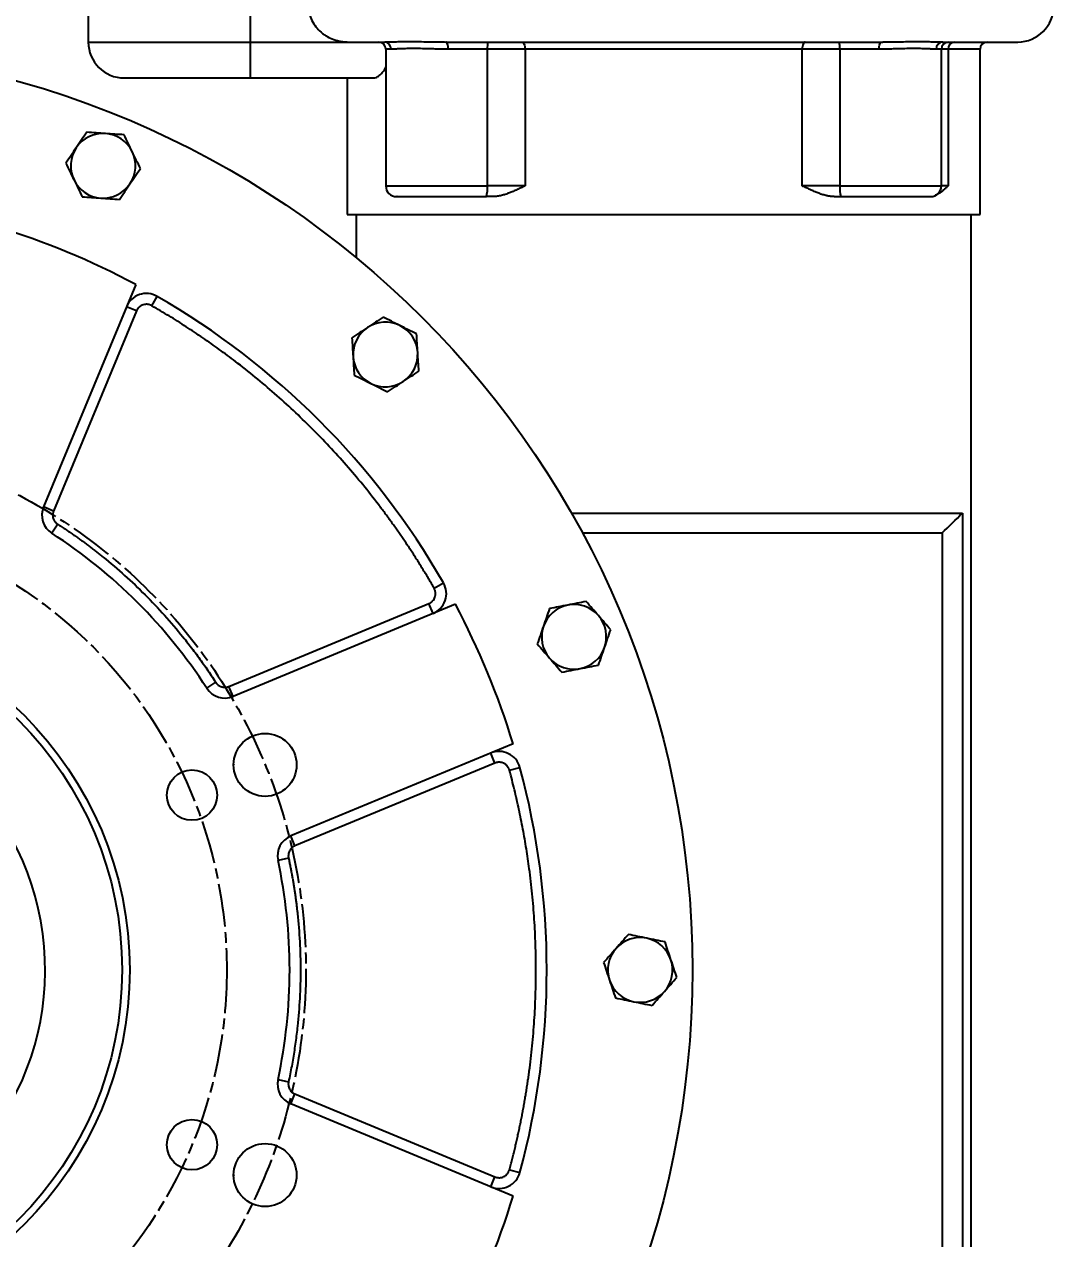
# Model space of a CAD drawing. Header units: millimetres. Extents: x 2003 to 4439, y 563 to 2285.
# Drawn here: x 3494.3 to 3780.7, y 1291.7 to 1629.3 of the extents above; entities that cross this region are included whole.
import ezdxf

# ---------------------------------------------------------------- set-up
doc = ezdxf.new("R2010")
doc.units = ezdxf.units.MM
doc.linetypes.add('AM_ISO08W050', pattern=[18, 12, -1.5, 3, -1.5])
doc.layers.add('AM_5', color=3, linetype='Continuous', lineweight=25)
doc.layers.add('AM_7', color=4, linetype='AM_ISO08W050', lineweight=25)
doc.styles.add('SLDTEXTSTYLE1', font='txt.shx', dxfattribs={"width": 0.7, "bigfont": 'gbcbig.shx'})
doc.dimstyles.new('SLDDIMSTYLE12$3', dxfattribs={"dimtxt": 12, "dimasz": 10, "dimexe": 0, "dimexo": 0.0625, "dimgap": 0.875, "dimtad": 1, "dimdec": 1, "dimlfac": 1.8, "dimrnd": 1e-09, "dimzin": 12, "dimdsep": 46, "dimtxsty": 'SLDTEXTSTYLE1', "dimcen": 0.09, "dimdle": 8.16, "dimclrd": 3, "dimclre": 3, "dimadec": 0, "dimazin": 3, "dimtfac": 1, "dimtdec": 1, "dimtofl": 0, "dimtmove": 0, "dimatfit": 3, "dimfxl": 0, "dimfrac": 2, "dimtolj": 1, "dimlwd": 5, "dimlwe": 5, "dimarcsym": 0})

# ---------------------------------------------------------------- blocks, each defined once
blk = doc.blocks.new('*D64')
at = {"layer": 'AM_5', "color": 3, "linetype": 'Continuous', "lineweight": 5, "transparency": 16777216}
blk.add_line((3264.2, 1650.61), (3293.27, 1598.8), dxfattribs=at)
at = {"layer": 'AM_5', "color": 3, "lineweight": 5, "transparency": 16777216}
for p, q in [((3423.57, 1366.38), (3423.75, 1366.38)), ((3423.66, 1366.29), (3423.66, 1366.47))]:
    blk.add_line(p, q, dxfattribs=at)
at = {"layer": 'AM_5', "color": 3, "transparency": 16777216}
blk.add_solid([(3294.72, 1599.62), (3291.81, 1597.99), (3298.16, 1590.08)], dxfattribs=at)
at = {"layer": 'Defpoints', "color": 0, "transparency": 16777216}
for p in [(3298.16, 1590.08), (3549.17, 1142.68)]:
    blk.add_point(p, dxfattribs=at)
at = {"layer": 'AM_5', "color": 0, "transparency": 16777216, "insert": (3277.47, 1641), "char_height": 12, "attachment_point": 5, "rotation": 299.2944, "style": 'SLDTEXTSTYLE1'}
blk.add_mtext('\\A1;∅513', dxfattribs=at)
blk = doc.blocks.new('*D65')
at = {"layer": 'AM_5', "color": 3, "linetype": 'Continuous', "lineweight": 5, "transparency": 16777216}
blk.add_line((3207.09, 1606.11), (3317.07, 1484.37), dxfattribs=at)
at = {"layer": 'AM_5', "color": 3, "lineweight": 5, "transparency": 16777216}
for p, q in [((3423.57, 1366.38), (3423.75, 1366.38)), ((3423.66, 1366.29), (3423.66, 1366.47))]:
    blk.add_line(p, q, dxfattribs=at)
at = {"layer": 'AM_5', "color": 3, "transparency": 16777216}
blk.add_solid([(3318.31, 1485.48), (3315.84, 1483.25), (3323.78, 1476.95)], dxfattribs=at)
at = {"layer": 'Defpoints', "color": 0, "transparency": 16777216}
for p in [(3323.78, 1476.95), (3523.55, 1255.82)]:
    blk.add_point(p, dxfattribs=at)
at = {"layer": 'AM_5', "color": 0, "transparency": 16777216, "insert": (3223.1, 1598.64), "char_height": 12, "attachment_point": 5, "rotation": 312.0952, "style": 'SLDTEXTSTYLE1'}
blk.add_mtext('\\A1;∅298', dxfattribs=at)
blk = doc.blocks.new('*D67')
at = {"layer": 'AM_5', "color": 3, "linetype": 'Continuous', "lineweight": 5, "transparency": 16777216}
blk.add_line((3110.86, 1469.12), (3293.5, 1409.13), dxfattribs=at)
at = {"layer": 'AM_5', "color": 3, "lineweight": 5, "transparency": 16777216}
for p, q in [((3423.57, 1366.38), (3423.75, 1366.38)), ((3423.66, 1366.29), (3423.66, 1366.47))]:
    blk.add_line(p, q, dxfattribs=at)
at = {"layer": 'AM_5', "color": 3, "transparency": 16777216}
blk.add_solid([(3294.02, 1410.72), (3292.98, 1407.55), (3303, 1406.01)], dxfattribs=at)
at = {"layer": 'Defpoints', "color": 0, "transparency": 16777216}
for p in [(3303, 1406.01), (3544.32, 1326.75)]:
    blk.add_point(p, dxfattribs=at)
at = {"layer": 'AM_5', "color": 0, "transparency": 16777216, "insert": (3128.47, 1470.58), "char_height": 12, "attachment_point": 5, "rotation": 341.8171, "style": 'SLDTEXTSTYLE1'}
blk.add_mtext('\\A1;∅254', dxfattribs=at)

msp = doc.modelspace()

# ---------------------------------------------------------------- linework, layer by layer
at = {"color": 7, "linetype": 'Continuous', "lineweight": 25}
for p, q in [((3512.163, 1706.383), (3512.163, 1624.383)), ((3557.163, 1706.383), (3557.163, 1624.383)), ((3512.163, 1624.383), (3557.163, 1624.383)), ((3557.163, 1624.383), (3584.543, 1624.383)), ((3557.163, 1624.383), (3557.163, 1614.383)), ((3594.898, 1622.383), (3594.898, 1584.383)), ((3596.377, 1622.383), (3594.898, 1622.383)), ((3623.142, 1622.383), (3612.254, 1622.383)), ((3633.626, 1622.383), (3623.142, 1622.383)), ((3623.142, 1584.383), (3623.142, 1622.383)), ((3710.7, 1622.383), (3633.626, 1622.383)), ((3633.626, 1622.383), (3633.626, 1584.383)), ((3710.7, 1584.383), (3710.7, 1622.383)), ((3721.184, 1622.383), (3710.7, 1622.383)), ((3732.072, 1622.383), (3721.184, 1622.383)), ((3721.184, 1622.383), (3721.184, 1584.383)), ((3749.428, 1622.383), (3747.949, 1622.383)), ((3749.428, 1584.383), (3749.428, 1622.383)), ((3751.276, 1622.383), (3749.428, 1622.383)), ((3751.276, 1622.383), (3751.276, 1584.383)), ((3760.163, 1622.383), (3751.276, 1622.383)), ((3760.163, 1576.383), (3760.163, 1622.383)), ((3557.163, 1614.383), (3591.422, 1614.383)), ((3584.163, 1614.383), (3584.163, 1576.383)), ((3594.898, 1584.383), (3623.142, 1584.383)), ((3633.626, 1584.383), (3623.142, 1584.383)), ((3721.184, 1584.383), (3710.7, 1584.383)), ((3721.184, 1584.383), (3749.428, 1584.383)), ((3751.276, 1584.383), (3749.428, 1584.383)), ((3584.163, 1576.383), (3760.163, 1576.383)), ((3586.663, 1576.383), (3586.663, 1564.431)), ((3757.663, 1156.383), (3757.663, 1576.383)), ((3525.332, 1556.959), (3499.724, 1495.134)), ((3529.799, 1551.056), (3531.294, 1553.657)), ((3525.532, 1549.603), (3522.761, 1550.751)), ((3525.532, 1549.603), (3502.495, 1493.986)), ((3502.495, 1493.986), (3499.724, 1495.134)), ((3646.515, 1493.383), (3755.291, 1493.383)), ((3755.291, 1493.383), (3755.291, 1239.383)), ((3503.64, 1490.317), (3502.014, 1487.797)), ((3649.561, 1487.883), (3749.622, 1487.883)), ((3749.622, 1487.883), (3749.622, 1244.883)), ((3608.336, 1472.519), (3610.937, 1474.014)), ((3551.266, 1445.215), (3606.883, 1468.252)), ((3614.239, 1468.052), (3552.414, 1442.444)), ((3608.031, 1465.481), (3606.883, 1468.252)), ((3545.077, 1444.733), (3547.598, 1446.36)), ((3552.414, 1442.444), (3551.266, 1445.215)), ((3630.312, 1429.249), (3568.487, 1403.641)), ((3625.252, 1423.906), (3624.104, 1426.678)), ((3552.427, 1423.653), (3552.587, 1423.286)), ((3625.252, 1423.906), (3569.635, 1400.869)), ((3629.296, 1421.917), (3632.192, 1422.699)), ((3569.635, 1400.869), (3568.487, 1403.641)), ((3567.851, 1397.465), (3564.918, 1396.833)), ((3564.918, 1335.932), (3567.851, 1335.3)), ((3568.487, 1329.125), (3569.635, 1331.896)), ((3569.635, 1331.896), (3625.252, 1308.859)), ((3630.312, 1303.516), (3568.487, 1329.125)), ((3629.296, 1310.849), (3632.192, 1310.066)), ((3552.601, 1309.513), (3552.416, 1309.087)), ((3624.104, 1306.088), (3625.252, 1308.859))]:
    msp.add_line(p, q, dxfattribs=at)
at = {"color": 7, "linetype": 'Continuous', "lineweight": 25, "flags": 128}
for points in [[(3612.254, 1622.383), (3612.241, 1622.773), (3612.203, 1623.148), (3612.141, 1623.494), (3612.059, 1623.797), (3611.958, 1624.046), (3611.843, 1624.23), (3611.718, 1624.344), (3611.589, 1624.383)], [(3632.75, 1624.383), (3632.921, 1624.344), (3633.085, 1624.23), (3633.237, 1624.046), (3633.369, 1623.797), (3633.478, 1623.494), (3633.559, 1623.148), (3633.609, 1622.773), (3633.626, 1622.383)], [(3711.575, 1624.383), (3711.405, 1624.344), (3711.24, 1624.23), (3711.089, 1624.046), (3710.956, 1623.797), (3710.847, 1623.494), (3710.766, 1623.148), (3710.716, 1622.773), (3710.7, 1622.383)], [(3732.072, 1622.383), (3732.085, 1622.773), (3732.123, 1623.148), (3732.184, 1623.494), (3732.267, 1623.797), (3732.368, 1624.046), (3732.483, 1624.23), (3732.607, 1624.344), (3732.737, 1624.383)]]:
    msp.add_lwpolyline(points, dxfattribs=at)
at = {"color": 7, "linetype": 'Continuous', "lineweight": 25}
for centre, radius in [((3423.663, 1366.383), 256.5), ((3423.663, 1366.383), 100), ((3423.663, 1366.383), 97.899), ((3561.321, 1423.402), 8.75), ((3540.996, 1414.983), 7), ((3540.996, 1317.782), 7), ((3561.321, 1309.363), 8.75)]:
    msp.add_circle(centre, radius, dxfattribs=at)
for centre, radius, start, end in [((3770.663, 1634.383), 10, 270, 0), ((3522.163, 1624.383), 10, 180, 270), ((3592.898, 1622.383), 2, 0, 90), ((3594.432, 1622.438), 1.946, 358.37228, 88.27408), ((3629.064, 1622.879), 5.944, 165.34484, 184.78967), ((3715.261, 1622.879), 5.944, 355.21033, 14.65516), ((3749.894, 1622.438), 1.946, 91.72592, 181.62772), ((3751.428, 1622.383), 2, 90, 180), ((3753.181, 1622.478), 1.907, 93.20601, 182.88196), ((3762.163, 1622.383), 2, 90, 180), ((3516.272, 1589.961), 9, 85.9664, 145.9664), ((3516.272, 1589.961), 9, 25.9664, 85.9664), ((3516.272, 1589.961), 9, 145.9664, 205.9664), ((3516.272, 1589.961), 9, 325.9664, 25.9664), ((3516.272, 1589.961), 9, 205.9664, 265.9664), ((3516.272, 1589.961), 9, 265.9664, 325.9664), ((3597.898, 1584.383), 3, 180, 270), ((3614.257, 1583.638), 8.915, 345.34484, 4.78967), ((3730.068, 1583.638), 8.915, 175.21033, 194.65516), ((3746.428, 1584.383), 3, 270, 0), ((3423.663, 1366.383), 216, 61.92076, 73.07924), ((3528.304, 1548.455), 6, 60.11295, 157.5), ((3423.663, 1366.383), 216, 29.88705, 60.11295), ((3594.783, 1537.502), 9, 63.4664, 123.4664), ((3594.783, 1537.502), 9, 123.4664, 183.4664), ((3594.783, 1537.502), 9, 3.4664, 63.4664), ((3594.783, 1537.502), 9, 183.4664, 243.4664), ((3594.783, 1537.502), 9, 303.4664, 3.4664), ((3594.783, 1537.502), 9, 243.4664, 303.4664), ((3505.267, 1492.838), 6, 157.5, 237.16507), ((3423.663, 1366.383), 144.5, 32.83493, 57.16507), ((3605.735, 1471.024), 6, 292.5, 29.88705), ((3423.663, 1366.383), 216, 16.92076, 28.07924), ((3647.242, 1458.992), 9, 100.9664, 160.9664), ((3647.242, 1458.992), 9, 40.9664, 100.9664), ((3647.242, 1458.992), 9, 340.9664, 40.9664), ((3647.242, 1458.992), 9, 160.9664, 220.9664), ((3647.242, 1458.992), 9, 280.9664, 340.9664), ((3647.242, 1458.992), 9, 220.9664, 280.9664), ((3423.663, 1366.383), 76.5, 285.1554, 254.8446), ((3550.118, 1447.987), 6, 212.83493, 292.5), ((3626.4, 1421.134), 6, 15.11295, 112.5), ((3423.663, 1366.383), 216, 344.88705, 15.11295), ((3570.783, 1398.097), 6, 112.5, 192.16507), ((3423.663, 1366.383), 144.5, 347.83493, 12.16507), ((3665.663, 1366.383), 9, 78.4664, 138.4664), ((3665.663, 1366.383), 9, 18.4664, 78.4664), ((3665.663, 1366.383), 9, 138.4664, 198.4664), ((3665.663, 1366.383), 9, 318.4664, 18.4664), ((3665.663, 1366.383), 9, 198.4664, 258.4664), ((3665.663, 1366.383), 9, 258.4664, 318.4664), ((3570.783, 1334.668), 6, 167.83493, 247.5), ((3626.4, 1311.631), 6, 247.5, 344.88705), ((3423.663, 1366.383), 216, 331.92076, 343.07924)]:
    msp.add_arc(centre, radius, start, end, dxfattribs=at)
for points, knots in [([(3573.435, 1634.383), (3573.435, 1633.684), (3573.514, 1632.999), (3573.824, 1631.656), (3574.059, 1630.992), (3574.658, 1629.749), (3575.023, 1629.163), (3575.88, 1628.063), (3576.36, 1627.565), (3577.146, 1626.893), (3577.42, 1626.681), (3577.989, 1626.282), (3578.284, 1626.096), (3579.185, 1625.584), (3579.813, 1625.299), (3580.793, 1624.955), (3581.127, 1624.854), (3581.799, 1624.682), (3582.137, 1624.611), (3583.158, 1624.44), (3583.846, 1624.383), (3584.543, 1624.383)], [0, 0, 0, 0, 0.125, 0.125, 0.25, 0.25, 0.375, 0.375, 0.5, 0.5, 0.5625, 0.5625, 0.625, 0.625, 0.75, 0.75, 0.8125, 0.8125, 0.875, 0.875, 1, 1, 1, 1]), ([(3594.49, 1624.383), (3594.563, 1624.383), (3594.708, 1624.383), (3594.937, 1624.387), (3595.175, 1624.391), (3595.422, 1624.398), (3595.679, 1624.405), (3595.946, 1624.414), (3596.221, 1624.423), (3596.506, 1624.432), (3596.799, 1624.442), (3597.102, 1624.452), (3597.876, 1624.476), (3599.222, 1624.511), (3601.306, 1624.528), (3603.606, 1624.51), (3605.549, 1624.473), (3606.999, 1624.443), (3607.887, 1624.425), (3608.79, 1624.409), (3609.709, 1624.395), (3610.64, 1624.385), (3611.273, 1624.383), (3611.589, 1624.383)], [0, 0, 0, 0, 0.0227351, 0.0454777, 0.0682299, 0.0909941, 0.1137724, 0.136567, 0.15938, 0.1822135, 0.2050697, 0.2279505, 0.250858, 0.3756844, 0.5002912, 0.6252311, 0.7503985, 0.7921646, 0.8338474, 0.8754593, 0.9170132, 0.9585223, 1, 1, 1, 1]), ([(3732.737, 1624.383), (3732.911, 1624.383), (3733.258, 1624.383), (3733.774, 1624.387), (3734.285, 1624.391), (3734.793, 1624.398), (3735.297, 1624.405), (3735.796, 1624.414), (3736.29, 1624.423), (3736.78, 1624.432), (3737.265, 1624.442), (3737.746, 1624.452), (3738.925, 1624.476), (3740.737, 1624.511), (3743.034, 1624.528), (3745.119, 1624.51), (3746.559, 1624.473), (3747.493, 1624.443), (3748.024, 1624.425), (3748.525, 1624.409), (3748.994, 1624.395), (3749.435, 1624.385), (3749.702, 1624.383), (3749.835, 1624.383)], [0, 0, 0, 0, 0.0227351, 0.0454777, 0.0682299, 0.0909941, 0.1137724, 0.136567, 0.15938, 0.1822135, 0.2050697, 0.2279505, 0.250858, 0.3756844, 0.5002912, 0.6252311, 0.7503985, 0.7921646, 0.8338474, 0.8754593, 0.9170132, 0.9585223, 1, 1, 1, 1]), ([(3612.254, 1622.383), (3612.091, 1622.383), (3611.756, 1622.383), (3611.243, 1622.387), (3610.706, 1622.394), (3610.146, 1622.402), (3609.57, 1622.413), (3608.947, 1622.427), (3608.099, 1622.448), (3606.566, 1622.49), (3604.597, 1622.535), (3602.5, 1622.557), (3600.599, 1622.535), (3599.074, 1622.486), (3598.064, 1622.441), (3597.463, 1622.412), (3597.056, 1622.397), (3596.684, 1622.385), (3596.475, 1622.383), (3596.377, 1622.383)], [0, 0, 0, 0, 0.0223309, 0.046011, 0.0710405, 0.09742, 0.1251495, 0.1532402, 0.1873292, 0.2495026, 0.3832719, 0.4996467, 0.6136045, 0.7489214, 0.8364568, 0.8744628, 0.9208466, 0.9626919, 1, 1, 1, 1]), ([(3747.949, 1622.383), (3747.891, 1622.383), (3747.77, 1622.383), (3747.571, 1622.387), (3747.35, 1622.394), (3747.103, 1622.402), (3746.834, 1622.413), (3746.523, 1622.427), (3746.069, 1622.448), (3745.163, 1622.49), (3743.753, 1622.535), (3741.864, 1622.557), (3739.762, 1622.535), (3737.641, 1622.486), (3735.892, 1622.441), (3734.705, 1622.412), (3733.817, 1622.397), (3732.919, 1622.385), (3732.343, 1622.383), (3732.072, 1622.383)], [0, 0, 0, 0, 0.0223309, 0.046011, 0.0710405, 0.09742, 0.1251495, 0.1532402, 0.1873292, 0.2495026, 0.3832719, 0.4996467, 0.6136045, 0.7489214, 0.8364568, 0.8744628, 0.9208466, 0.9626919, 1, 1, 1, 1]), ([(3591.422, 1614.383), (3591.691, 1614.415), (3592.236, 1614.481), (3593.08, 1614.998), (3593.911, 1615.834), (3594.53, 1616.649), (3594.831, 1617.268), (3594.898, 1617.405)], [0, 0, 0, 0, 0.2298728, 0.4664376, 0.6962927, 0.9330154, 1, 1, 1, 1]), ([(3522.163, 1614.383), (3522.163, 1614.383), (3525.85, 1614.383), (3538.978, 1614.383), (3547.88, 1614.383), (3557.163, 1614.383)], [0, 0, 0, 0, 0.5, 0.5, 1, 1, 1, 1]), ([(3511.722, 1599.305), (3511.241, 1598.593), (3510.759, 1597.879), (3509.79, 1596.444), (3509.303, 1595.723), (3508.814, 1594.999)], [0, 0, 0, 0, 0.5, 0.5, 1, 1, 1, 1]), ([(3516.905, 1598.939), (3516.033, 1599.001), (3515.166, 1599.062), (3513.439, 1599.184), (3512.579, 1599.244), (3511.722, 1599.305)], [0, 0, 0, 0, 0.5, 0.5, 1, 1, 1, 1]), ([(3522.089, 1598.574), (3521.232, 1598.634), (3520.372, 1598.695), (3518.645, 1598.816), (3517.777, 1598.878), (3516.905, 1598.939)], [0, 0, 0, 0, 0.5, 0.5, 1, 1, 1, 1]), ([(3524.364, 1593.902), (3523.981, 1594.688), (3523.6, 1595.47), (3522.842, 1597.027), (3522.465, 1597.801), (3522.089, 1598.574)], [0, 0, 0, 0, 0.5, 0.5, 1, 1, 1, 1]), ([(3508.814, 1594.999), (3508.325, 1594.274), (3507.838, 1593.553), (3506.869, 1592.119), (3506.386, 1591.404), (3505.906, 1590.692)], [0, 0, 0, 0, 0.5, 0.5, 1, 1, 1, 1]), ([(3526.639, 1589.23), (3526.263, 1590.003), (3525.885, 1590.778), (3525.127, 1592.334), (3524.746, 1593.116), (3524.364, 1593.902)], [0, 0, 0, 0, 0.5, 0.5, 1, 1, 1, 1]), ([(3505.906, 1590.692), (3506.282, 1589.92), (3506.659, 1589.145), (3507.417, 1587.589), (3507.798, 1586.807), (3508.181, 1586.021)], [0, 0, 0, 0, 0.5, 0.5, 1, 1, 1, 1]), ([(3523.731, 1584.924), (3524.22, 1585.649), (3524.707, 1586.37), (3525.676, 1587.804), (3526.158, 1588.519), (3526.639, 1589.23)], [0, 0, 0, 0, 0.5, 0.5, 1, 1, 1, 1]), ([(3508.181, 1586.021), (3508.564, 1585.235), (3508.944, 1584.453), (3509.702, 1582.896), (3510.08, 1582.122), (3510.456, 1581.349)], [0, 0, 0, 0, 0.5, 0.5, 1, 1, 1, 1]), ([(3520.822, 1580.618), (3521.303, 1581.33), (3521.786, 1582.044), (3522.755, 1583.479), (3523.241, 1584.2), (3523.731, 1584.924)], [0, 0, 0, 0, 0.5, 0.5, 1, 1, 1, 1]), ([(3633.626, 1584.383), (3633.414, 1584.281), (3633.051, 1584.108), (3632.328, 1583.763), (3631.433, 1583.343), (3630.35, 1582.86), (3629.246, 1582.405), (3628.174, 1582.019), (3627.242, 1581.745), (3626.504, 1581.576), (3625.937, 1581.476), (3625.394, 1581.408), (3625.04, 1581.393), (3624.868, 1581.385)], [0, 0, 0, 0, 0.0731662, 0.1251065, 0.250219, 0.3830432, 0.5003257, 0.6311333, 0.7504809, 0.8171133, 0.8808185, 0.9417298, 1, 1, 1, 1]), ([(3719.458, 1581.385), (3719.373, 1581.388), (3719.2, 1581.394), (3718.937, 1581.414), (3718.669, 1581.442), (3718.395, 1581.479), (3718.115, 1581.524), (3717.828, 1581.579), (3717.536, 1581.642), (3716.987, 1581.774), (3716.152, 1582.019), (3715.08, 1582.405), (3713.976, 1582.86), (3712.892, 1583.343), (3711.998, 1583.763), (3711.274, 1584.108), (3710.911, 1584.281), (3710.7, 1584.383)], [0, 0, 0, 0, 0.0288171, 0.0582738, 0.0883912, 0.1191891, 0.1506858, 0.1828985, 0.2158435, 0.2495356, 0.3688777, 0.4996891, 0.616966, 0.7497939, 0.874871, 0.9269748, 1, 1, 1, 1]), ([(3751.276, 1584.383), (3751.094, 1584.206), (3750.73, 1583.852), (3750.15, 1583.322), (3749.561, 1582.832), (3748.791, 1582.249), (3748.188, 1581.949), (3747.791, 1581.752)], [0, 0, 0, 0, 0.1724943, 0.3449962, 0.5281905, 0.6898543, 1, 1, 1, 1]), ([(3510.456, 1581.349), (3511.313, 1581.289), (3512.172, 1581.228), (3513.9, 1581.106), (3514.767, 1581.045), (3515.639, 1580.984)], [0, 0, 0, 0, 0.5, 0.5, 1, 1, 1, 1]), ([(3515.639, 1580.984), (3516.511, 1580.922), (3517.379, 1580.861), (3519.106, 1580.739), (3519.966, 1580.679), (3520.822, 1580.618)], [0, 0, 0, 0, 0.5, 0.5, 1, 1, 1, 1]), ([(3598.017, 1581.383), (3597.983, 1581.383), (3597.829, 1581.383), (3598.759, 1581.383), (3600.797, 1581.383), (3603.928, 1581.383), (3607.891, 1581.383), (3612.564, 1581.383), (3617.678, 1581.383), (3621.163, 1581.383), (3622.883, 1581.383)], [0, 0, 0, 0, 0.0399386, 0.178613, 0.3172874, 0.4524087, 0.58753, 0.7262043, 0.8648787, 1, 1, 1, 1]), ([(3624.686, 1581.383), (3624.536, 1581.383), (3624.235, 1581.383), (3623.783, 1581.383), (3623.333, 1581.383), (3623.033, 1581.383), (3622.883, 1581.383)], [0, 0, 0, 0, 0.2500482, 0.5, 0.7499518, 1, 1, 1, 1]), ([(3721.443, 1581.383), (3723.097, 1581.383), (3726.444, 1581.383), (3731.369, 1581.383), (3735.906, 1581.383), (3739.816, 1581.383), (3742.974, 1581.383), (3745.183, 1581.383), (3746.349, 1581.383), (3746.313, 1581.383), (3746.3, 1581.383)], [0, 0, 0, 0, 0.1299409, 0.2630304, 0.3961199, 0.5260608, 0.6560016, 0.7890911, 0.9221806, 1, 1, 1, 1]), ([(3529.452, 1551.226), (3529.402, 1551.246), (3529.301, 1551.286), (3529.147, 1551.335), (3528.992, 1551.377), (3528.834, 1551.409), (3528.675, 1551.433), (3528.514, 1551.449), (3528.202, 1551.462), (3527.738, 1551.423), (3527.148, 1551.245), (3526.605, 1550.954), (3526.219, 1550.627), (3525.959, 1550.333), (3525.793, 1550.104), (3525.648, 1549.861), (3525.571, 1549.689), (3525.532, 1549.603)], [0, 0, 0, 0, 0.0345506, 0.0688551, 0.1030127, 0.1371244, 0.1712912, 0.2056137, 0.2401913, 0.3700531, 0.5000286, 0.6298904, 0.759866, 0.820149, 0.8799053, 0.9396756, 1, 1, 1, 1]), ([(3608.336, 1472.519), (3608.09, 1472.944), (3607.599, 1473.795), (3606.851, 1475.064), (3606.096, 1476.328), (3605.331, 1477.587), (3604.559, 1478.84), (3603.777, 1480.087), (3602.988, 1481.328), (3602.19, 1482.564), (3601.383, 1483.794), (3600.568, 1485.019), (3599.744, 1486.238), (3598.912, 1487.451), (3598.072, 1488.659), (3597.223, 1489.861), (3596.365, 1491.057), (3595.499, 1492.248), (3594.625, 1493.433), (3593.742, 1494.612), (3591.725, 1497.268), (3588.502, 1501.341), (3583.944, 1506.724), (3579.21, 1511.953), (3574.304, 1517.024), (3569.233, 1521.93), (3564.005, 1526.664), (3558.622, 1531.221), (3554.202, 1534.719), (3550.834, 1537.26), (3548.579, 1538.916), (3546.303, 1540.541), (3544.007, 1542.136), (3541.69, 1543.7), (3539.353, 1545.233), (3536.996, 1546.736), (3534.618, 1548.208), (3532.221, 1549.652), (3530.606, 1550.588), (3529.799, 1551.056)], [0, 0, 0, 0, 0.0131165, 0.0262276, 0.0393341, 0.0524366, 0.0655356, 0.0786319, 0.0917259, 0.1048185, 0.1179101, 0.1310014, 0.1440931, 0.1571857, 0.17028, 0.1833764, 0.1964757, 0.2095785, 0.2226854, 0.235797, 0.2489139, 0.3117183, 0.3744549, 0.4371927, 0.5000006, 0.562805, 0.6255416, 0.6882794, 0.7510874, 0.776004, 0.8009035, 0.8257902, 0.8506685, 0.8755425, 0.9004166, 0.9252951, 0.9501823, 0.9750825, 1, 1, 1, 1]), ([(3594.154, 1547.876), (3593.438, 1547.402), (3592.719, 1546.927), (3591.274, 1545.972), (3590.549, 1545.492), (3589.82, 1545.01)], [0, 0, 0, 0, 0.5, 0.5, 1, 1, 1, 1]), ([(3598.803, 1545.555), (3598.021, 1545.945), (3597.243, 1546.334), (3595.694, 1547.107), (3594.923, 1547.492), (3594.154, 1547.876)], [0, 0, 0, 0, 0.5, 0.5, 1, 1, 1, 1]), ([(3589.82, 1545.01), (3589.09, 1544.528), (3588.365, 1544.049), (3586.92, 1543.094), (3586.202, 1542.619), (3585.485, 1542.145)], [0, 0, 0, 0, 0.5, 0.5, 1, 1, 1, 1]), ([(3603.452, 1543.233), (3602.683, 1543.617), (3601.912, 1544.002), (3600.363, 1544.775), (3599.585, 1545.164), (3598.803, 1545.555)], [0, 0, 0, 0, 0.5, 0.5, 1, 1, 1, 1]), ([(3603.766, 1538.047), (3603.713, 1538.919), (3603.661, 1539.787), (3603.556, 1541.516), (3603.504, 1542.376), (3603.452, 1543.233)], [0, 0, 0, 0, 0.5, 0.5, 1, 1, 1, 1]), ([(3585.485, 1542.145), (3585.537, 1541.287), (3585.589, 1540.427), (3585.694, 1538.699), (3585.746, 1537.831), (3585.799, 1536.958)], [0, 0, 0, 0, 0.5, 0.5, 1, 1, 1, 1]), ([(3585.799, 1536.958), (3585.852, 1536.086), (3585.905, 1535.218), (3586.009, 1533.489), (3586.061, 1532.629), (3586.113, 1531.772)], [0, 0, 0, 0, 0.5, 0.5, 1, 1, 1, 1]), ([(3604.08, 1532.86), (3604.028, 1533.717), (3603.976, 1534.578), (3603.872, 1536.306), (3603.819, 1537.174), (3603.766, 1538.047)], [0, 0, 0, 0, 0.5, 0.5, 1, 1, 1, 1]), ([(3586.113, 1531.772), (3586.882, 1531.388), (3587.653, 1531.003), (3589.202, 1530.229), (3589.98, 1529.841), (3590.762, 1529.45)], [0, 0, 0, 0, 0.5, 0.5, 1, 1, 1, 1]), ([(3595.411, 1527.129), (3596.128, 1527.603), (3596.847, 1528.078), (3598.291, 1529.033), (3599.016, 1529.512), (3599.746, 1529.995)], [0, 0, 0, 0, 0.5, 0.5, 1, 1, 1, 1]), ([(3599.746, 1529.995), (3600.475, 1530.477), (3601.2, 1530.956), (3602.645, 1531.911), (3603.364, 1532.386), (3604.08, 1532.86)], [0, 0, 0, 0, 0.5, 0.5, 1, 1, 1, 1]), ([(3590.762, 1529.45), (3591.544, 1529.06), (3592.322, 1528.671), (3593.871, 1527.898), (3594.642, 1527.513), (3595.411, 1527.129)], [0, 0, 0, 0, 0.5, 0.5, 1, 1, 1, 1]), ([(3502.495, 1493.986), (3502.475, 1493.934), (3502.433, 1493.829), (3502.382, 1493.669), (3502.34, 1493.506), (3502.308, 1493.341), (3502.284, 1493.174), (3502.26, 1492.884), (3502.273, 1492.467), (3502.388, 1491.94), (3502.593, 1491.441), (3502.85, 1491.043), (3503.115, 1490.739), (3503.363, 1490.509), (3503.548, 1490.381), (3503.64, 1490.317)], [0, 0, 0, 0, 0.0405946, 0.0809396, 0.1211627, 0.1613926, 0.201758, 0.2423864, 0.3711543, 0.5000467, 0.6288146, 0.757707, 0.838616, 0.9190368, 1, 1, 1, 1]), ([(3503.64, 1490.317), (3503.976, 1490.099), (3504.649, 1489.663), (3505.65, 1488.999), (3506.646, 1488.328), (3507.636, 1487.648), (3508.62, 1486.96), (3509.599, 1486.265), (3510.572, 1485.561), (3511.539, 1484.85), (3512.5, 1484.131), (3513.456, 1483.404), (3514.406, 1482.668), (3515.351, 1481.925), (3518.019, 1479.79), (3522.311, 1476.134), (3528.01, 1470.73), (3533.414, 1465.031), (3537.292, 1460.478), (3539.846, 1457.264), (3541.207, 1455.497), (3542.541, 1453.709), (3543.847, 1451.903), (3545.126, 1450.075), (3546.379, 1448.23), (3547.192, 1446.984), (3547.598, 1446.36)], [0, 0, 0, 0, 0.019191, 0.038375, 0.0575535, 0.0767275, 0.0958985, 0.1150677, 0.1342364, 0.1534058, 0.1725772, 0.1917519, 0.2109312, 0.2301163, 0.2493085, 0.3746503, 0.5000008, 0.6253427, 0.7506932, 0.7863278, 0.8219423, 0.857545, 0.893144, 0.9287473, 0.9643633, 1, 1, 1, 1]), ([(3606.883, 1468.252), (3606.939, 1468.277), (3607.051, 1468.325), (3607.212, 1468.41), (3607.368, 1468.504), (3607.517, 1468.607), (3607.659, 1468.719), (3607.795, 1468.841), (3608.031, 1469.078), (3608.328, 1469.467), (3608.595, 1470.05), (3608.739, 1470.674), (3608.742, 1471.21), (3608.678, 1471.633), (3608.596, 1471.943), (3608.485, 1472.241), (3608.385, 1472.426), (3608.336, 1472.519)], [0, 0, 0, 0, 0.0360698, 0.0718111, 0.1073556, 0.1428371, 0.1783902, 0.2141486, 0.2502438, 0.3750982, 0.500055, 0.6249094, 0.7498662, 0.8130613, 0.8763592, 0.9381541, 1, 1, 1, 1]), ([(3650.631, 1468.816), (3649.787, 1468.653), (3648.941, 1468.489), (3647.242, 1468.159), (3646.388, 1467.994), (3645.53, 1467.828)], [0, 0, 0, 0, 0.5, 0.5, 1, 1, 1, 1]), ([(3654.037, 1464.893), (3653.464, 1465.553), (3652.894, 1466.209), (3651.759, 1467.517), (3651.194, 1468.167), (3650.631, 1468.816)], [0, 0, 0, 0, 0.5, 0.5, 1, 1, 1, 1]), ([(3640.428, 1466.839), (3640.148, 1466.027), (3639.867, 1465.212), (3639.302, 1463.576), (3639.019, 1462.754), (3638.734, 1461.927)], [0, 0, 0, 0, 0.5, 0.5, 1, 1, 1, 1]), ([(3645.53, 1467.828), (3644.671, 1467.661), (3643.817, 1467.496), (3642.118, 1467.167), (3641.272, 1467.003), (3640.428, 1466.839)], [0, 0, 0, 0, 0.5, 0.5, 1, 1, 1, 1]), ([(3657.444, 1460.969), (3656.881, 1461.618), (3656.316, 1462.268), (3655.181, 1463.576), (3654.611, 1464.232), (3654.037, 1464.893)], [0, 0, 0, 0, 0.5, 0.5, 1, 1, 1, 1]), ([(3638.734, 1461.927), (3638.449, 1461.101), (3638.165, 1460.279), (3637.6, 1458.642), (3637.319, 1457.827), (3637.039, 1457.015)], [0, 0, 0, 0, 0.5, 0.5, 1, 1, 1, 1]), ([(3655.75, 1456.057), (3656.035, 1456.883), (3656.318, 1457.705), (3656.883, 1459.342), (3657.164, 1460.157), (3657.444, 1460.969)], [0, 0, 0, 0, 0.5, 0.5, 1, 1, 1, 1]), ([(3637.039, 1457.015), (3637.602, 1456.366), (3638.167, 1455.716), (3639.302, 1454.408), (3639.873, 1453.752), (3640.446, 1453.091)], [0, 0, 0, 0, 0.5, 0.5, 1, 1, 1, 1]), ([(3654.055, 1451.145), (3654.335, 1451.957), (3654.616, 1452.772), (3655.181, 1454.408), (3655.464, 1455.23), (3655.75, 1456.057)], [0, 0, 0, 0, 0.5, 0.5, 1, 1, 1, 1]), ([(3640.446, 1453.091), (3641.019, 1452.431), (3641.589, 1451.775), (3642.724, 1450.467), (3643.289, 1449.817), (3643.852, 1449.168)], [0, 0, 0, 0, 0.5, 0.5, 1, 1, 1, 1]), ([(3643.852, 1449.168), (3644.696, 1449.331), (3645.542, 1449.495), (3647.242, 1449.825), (3648.095, 1449.99), (3648.954, 1450.156)], [0, 0, 0, 0, 0.5, 0.5, 1, 1, 1, 1]), ([(3648.954, 1450.156), (3649.812, 1450.323), (3650.666, 1450.488), (3652.366, 1450.817), (3653.212, 1450.981), (3654.055, 1451.145)], [0, 0, 0, 0, 0.5, 0.5, 1, 1, 1, 1]), ([(3547.598, 1446.36), (3547.631, 1446.31), (3547.699, 1446.209), (3547.811, 1446.066), (3547.931, 1445.931), (3548.059, 1445.802), (3548.226, 1445.655), (3548.435, 1445.497), (3548.694, 1445.339), (3548.878, 1445.257), (3548.97, 1445.215)], [0, 0, 0, 0, 0.1003339, 0.2001392, 0.2997835, 0.3996366, 0.5000658, 0.6669297, 0.8330037, 1, 1, 1, 1]), ([(3548.97, 1445.215), (3549.023, 1445.194), (3549.128, 1445.153), (3549.288, 1445.102), (3549.451, 1445.06), (3549.615, 1445.027), (3549.781, 1445.004), (3549.949, 1444.99), (3550.16, 1444.984), (3550.413, 1444.996), (3550.704, 1445.039), (3550.991, 1445.11), (3551.174, 1445.18), (3551.266, 1445.215)], [0, 0, 0, 0, 0.071978, 0.1433984, 0.2144858, 0.2854681, 0.3565741, 0.4280316, 0.5000648, 0.6256174, 0.7499758, 0.8743627, 1, 1, 1, 1]), ([(3627.548, 1423.906), (3627.495, 1423.927), (3627.39, 1423.968), (3627.23, 1424.019), (3627.067, 1424.061), (3626.903, 1424.094), (3626.737, 1424.117), (3626.569, 1424.131), (3626.358, 1424.137), (3626.105, 1424.125), (3625.814, 1424.082), (3625.527, 1424.011), (3625.344, 1423.941), (3625.252, 1423.906)], [0, 0, 0, 0, 0.071978, 0.1433984, 0.2144858, 0.2854681, 0.3565741, 0.4280316, 0.5000648, 0.6256174, 0.7499758, 0.8743627, 1, 1, 1, 1]), ([(3629.296, 1421.917), (3629.28, 1421.971), (3629.249, 1422.079), (3629.191, 1422.238), (3629.124, 1422.394), (3629.023, 1422.598), (3628.873, 1422.845), (3628.658, 1423.119), (3628.414, 1423.367), (3628.145, 1423.582), (3627.856, 1423.766), (3627.651, 1423.859), (3627.548, 1423.906)], [0, 0, 0, 0, 0.0617552, 0.123337, 0.1849425, 0.2467681, 0.3733135, 0.5000484, 0.6265939, 0.7533288, 0.8766174, 1, 1, 1, 1]), ([(3629.296, 1310.849), (3629.423, 1311.323), (3629.677, 1312.272), (3630.046, 1313.698), (3630.406, 1315.127), (3630.755, 1316.557), (3631.095, 1317.989), (3631.424, 1319.423), (3631.743, 1320.859), (3632.053, 1322.298), (3632.352, 1323.738), (3632.642, 1325.18), (3632.922, 1326.624), (3633.191, 1328.071), (3633.451, 1329.519), (3633.7, 1330.969), (3633.94, 1332.422), (3634.17, 1333.876), (3634.389, 1335.332), (3634.599, 1336.79), (3635.051, 1340.094), (3635.652, 1345.254), (3636.235, 1352.283), (3636.585, 1359.328), (3636.702, 1366.382), (3636.585, 1373.437), (3636.235, 1380.482), (3635.652, 1387.511), (3635, 1393.11), (3634.415, 1397.287), (3633.991, 1400.053), (3633.531, 1402.812), (3633.035, 1405.563), (3632.503, 1408.307), (3631.935, 1411.044), (3631.331, 1413.773), (3630.69, 1416.496), (3630.016, 1419.211), (3629.536, 1421.015), (3629.296, 1421.917)], [0, 0, 0, 0, 0.0131165, 0.0262276, 0.0393341, 0.0524366, 0.0655356, 0.0786319, 0.0917259, 0.1048185, 0.1179101, 0.1310014, 0.1440931, 0.1571857, 0.17028, 0.1833764, 0.1964757, 0.2095785, 0.2226854, 0.235797, 0.2489139, 0.3117183, 0.3744549, 0.4371927, 0.5000006, 0.562805, 0.6255416, 0.6882794, 0.7510874, 0.776004, 0.8009035, 0.8257902, 0.8506685, 0.8755425, 0.9004166, 0.9252951, 0.9501823, 0.9750825, 1, 1, 1, 1]), ([(3569.635, 1400.869), (3569.583, 1400.847), (3569.48, 1400.802), (3569.331, 1400.724), (3569.186, 1400.639), (3569.046, 1400.546), (3568.912, 1400.444), (3568.689, 1400.256), (3568.404, 1399.952), (3568.112, 1399.498), (3567.904, 1399), (3567.805, 1398.537), (3567.777, 1398.134), (3567.79, 1397.797), (3567.83, 1397.576), (3567.851, 1397.465)], [0, 0, 0, 0, 0.0405946, 0.0809396, 0.1211627, 0.1613926, 0.201758, 0.2423864, 0.3711543, 0.5000467, 0.6288146, 0.757707, 0.838616, 0.9190368, 1, 1, 1, 1]), ([(3567.851, 1397.465), (3567.934, 1397.073), (3568.101, 1396.29), (3568.339, 1395.112), (3568.569, 1393.933), (3568.788, 1392.752), (3568.998, 1391.57), (3569.198, 1390.386), (3569.389, 1389.201), (3569.57, 1388.014), (3569.741, 1386.825), (3569.903, 1385.635), (3570.055, 1384.444), (3570.197, 1383.251), (3570.574, 1379.853), (3571.024, 1374.234), (3571.232, 1366.383), (3571.024, 1358.531), (3570.546, 1352.57), (3570.079, 1348.492), (3569.792, 1346.28), (3569.472, 1344.073), (3569.118, 1341.871), (3568.73, 1339.675), (3568.311, 1337.484), (3568.004, 1336.028), (3567.851, 1335.3)], [0, 0, 0, 0, 0.019191, 0.038375, 0.0575535, 0.0767275, 0.0958985, 0.1150677, 0.1342364, 0.1534058, 0.1725772, 0.1917519, 0.2109312, 0.2301163, 0.2493085, 0.3746503, 0.5000008, 0.6253427, 0.7506932, 0.7863278, 0.8219423, 0.857545, 0.893144, 0.9287473, 0.9643633, 1, 1, 1, 1]), ([(3662.371, 1376.24), (3661.801, 1375.597), (3661.23, 1374.952), (3660.082, 1373.656), (3659.505, 1373.005), (3658.926, 1372.35)], [0, 0, 0, 0, 0.5, 0.5, 1, 1, 1, 1]), ([(3667.462, 1375.201), (3666.606, 1375.376), (3665.754, 1375.55), (3664.057, 1375.896), (3663.213, 1376.068), (3662.371, 1376.24)], [0, 0, 0, 0, 0.5, 0.5, 1, 1, 1, 1]), ([(3672.554, 1374.162), (3671.712, 1374.334), (3670.867, 1374.506), (3669.171, 1374.852), (3668.319, 1375.026), (3667.462, 1375.201)], [0, 0, 0, 0, 0.5, 0.5, 1, 1, 1, 1]), ([(3658.926, 1372.35), (3658.346, 1371.696), (3657.769, 1371.045), (3656.621, 1369.749), (3656.05, 1369.104), (3655.48, 1368.46)], [0, 0, 0, 0, 0.5, 0.5, 1, 1, 1, 1]), ([(3674.199, 1369.233), (3673.922, 1370.063), (3673.647, 1370.887), (3673.099, 1372.53), (3672.826, 1373.347), (3672.554, 1374.162)], [0, 0, 0, 0, 0.5, 0.5, 1, 1, 1, 1]), ([(3655.48, 1368.46), (3655.752, 1367.646), (3656.025, 1366.828), (3656.574, 1365.186), (3656.849, 1364.361), (3657.126, 1363.532)], [0, 0, 0, 0, 0.5, 0.5, 1, 1, 1, 1]), ([(3675.845, 1364.305), (3675.573, 1365.12), (3675.3, 1365.937), (3674.752, 1367.579), (3674.476, 1368.404), (3674.199, 1369.233)], [0, 0, 0, 0, 0.5, 0.5, 1, 1, 1, 1]), ([(3672.4, 1360.415), (3672.98, 1361.07), (3673.556, 1361.721), (3674.704, 1363.017), (3675.276, 1363.662), (3675.845, 1364.305)], [0, 0, 0, 0, 0.5, 0.5, 1, 1, 1, 1]), ([(3657.126, 1363.532), (3657.403, 1362.703), (3657.679, 1361.878), (3658.227, 1360.235), (3658.5, 1359.418), (3658.772, 1358.603)], [0, 0, 0, 0, 0.5, 0.5, 1, 1, 1, 1]), ([(3658.772, 1358.603), (3659.614, 1358.432), (3660.458, 1358.259), (3662.155, 1357.913), (3663.007, 1357.739), (3663.863, 1357.564)], [0, 0, 0, 0, 0.5, 0.5, 1, 1, 1, 1]), ([(3663.863, 1357.564), (3664.72, 1357.39), (3665.572, 1357.216), (3667.268, 1356.869), (3668.113, 1356.697), (3668.955, 1356.525)], [0, 0, 0, 0, 0.5, 0.5, 1, 1, 1, 1]), ([(3668.955, 1356.525), (3669.524, 1357.168), (3670.096, 1357.814), (3671.244, 1359.11), (3671.82, 1359.761), (3672.4, 1360.415)], [0, 0, 0, 0, 0.5, 0.5, 1, 1, 1, 1]), ([(3567.851, 1335.3), (3567.84, 1335.245), (3567.818, 1335.134), (3567.797, 1334.967), (3567.784, 1334.8), (3567.782, 1334.632), (3567.789, 1334.464), (3567.817, 1334.173), (3567.904, 1333.766), (3568.112, 1333.268), (3568.404, 1332.813), (3568.728, 1332.468), (3569.043, 1332.216), (3569.328, 1332.035), (3569.533, 1331.943), (3569.635, 1331.896)], [0, 0, 0, 0, 0.0405946, 0.0809396, 0.1211627, 0.1613926, 0.201758, 0.2423864, 0.3711543, 0.5000467, 0.6288146, 0.757707, 0.838616, 0.9190368, 1, 1, 1, 1]), ([(3625.252, 1308.859), (3625.309, 1308.837), (3625.422, 1308.792), (3625.596, 1308.738), (3625.772, 1308.694), (3625.951, 1308.662), (3626.131, 1308.641), (3626.313, 1308.63), (3626.647, 1308.631), (3627.132, 1308.697), (3627.733, 1308.919), (3628.277, 1309.26), (3628.658, 1309.636), (3628.912, 1309.98), (3629.073, 1310.257), (3629.205, 1310.547), (3629.265, 1310.748), (3629.296, 1310.849)], [0, 0, 0, 0, 0.0360698, 0.0718111, 0.1073556, 0.1428371, 0.1783902, 0.2141486, 0.2502438, 0.3750982, 0.500055, 0.6249094, 0.7498662, 0.8130613, 0.8763592, 0.9381541, 1, 1, 1, 1])]:
    msp.add_open_spline(points, degree=3, knots=knots, dxfattribs=at)
for points in [[(3584.543, 1624.383), (3587.363, 1624.383), (3590.694, 1624.383), (3594.49, 1624.383)], [(3611.589, 1624.383), (3628.895, 1624.383), (3650.216, 1624.383), (3672.163, 1624.383)], [(3672.163, 1624.383), (3694.11, 1624.383), (3715.431, 1624.383), (3732.737, 1624.383)], [(3749.835, 1624.383), (3763.332, 1624.383), (3770.663, 1624.383), (3770.663, 1624.383)], [(3624.868, 1581.385), (3624.807, 1581.383), (3624.747, 1581.383), (3624.686, 1581.383)], [(3719.639, 1581.383), (3719.579, 1581.383), (3719.519, 1581.383), (3719.458, 1581.385)], [(3719.639, 1581.383), (3720.242, 1581.383), (3720.842, 1581.383), (3721.443, 1581.383)], [(3529.799, 1551.056), (3529.743, 1551.087), (3529.63, 1551.149), (3529.511, 1551.201), (3529.452, 1551.226)], [(3749.622, 1487.883), (3751.514, 1489.714), (3753.403, 1491.547), (3755.291, 1493.383)]]:
    msp.add_open_spline(points, degree=3, dxfattribs=at)
at = {"layer": 'AM_7'}
for radius in [149, 127]:
    msp.add_circle((3423.663, 1366.383), radius, dxfattribs=at)

# ---------------------------------------------------------------- dimensions: what is measured, and where the dimension line sits
at = {"layer": 'AM_5'}
for p1, p2, override, picture, middle in [((3549.167, 1142.684), (3298.158, 1590.081), {"dimlfac": 1, "dimpost": ''}, '*D64', (3271.478, 1637.635)), ((3523.547, 1255.82), (3323.778, 1476.945), {"dimlfac": 1}, '*D65', (3218.002, 1594.03)), ((3544.321, 1326.752), (3303.005, 1406.013), {"dimlfac": 1}, '*D67', (3126.322, 1464.045))]:
    dim = msp.add_diameter_dim_2p(p1=p1, p2=p2, dimstyle='SLDDIMSTYLE12$3', override=override, dxfattribs=at)
    dim.commit()
    dim.dimension.update_dxf_attribs({"geometry": picture, "text_midpoint": middle, "dimtype": 163})

doc.saveas('drawing.dxf')
